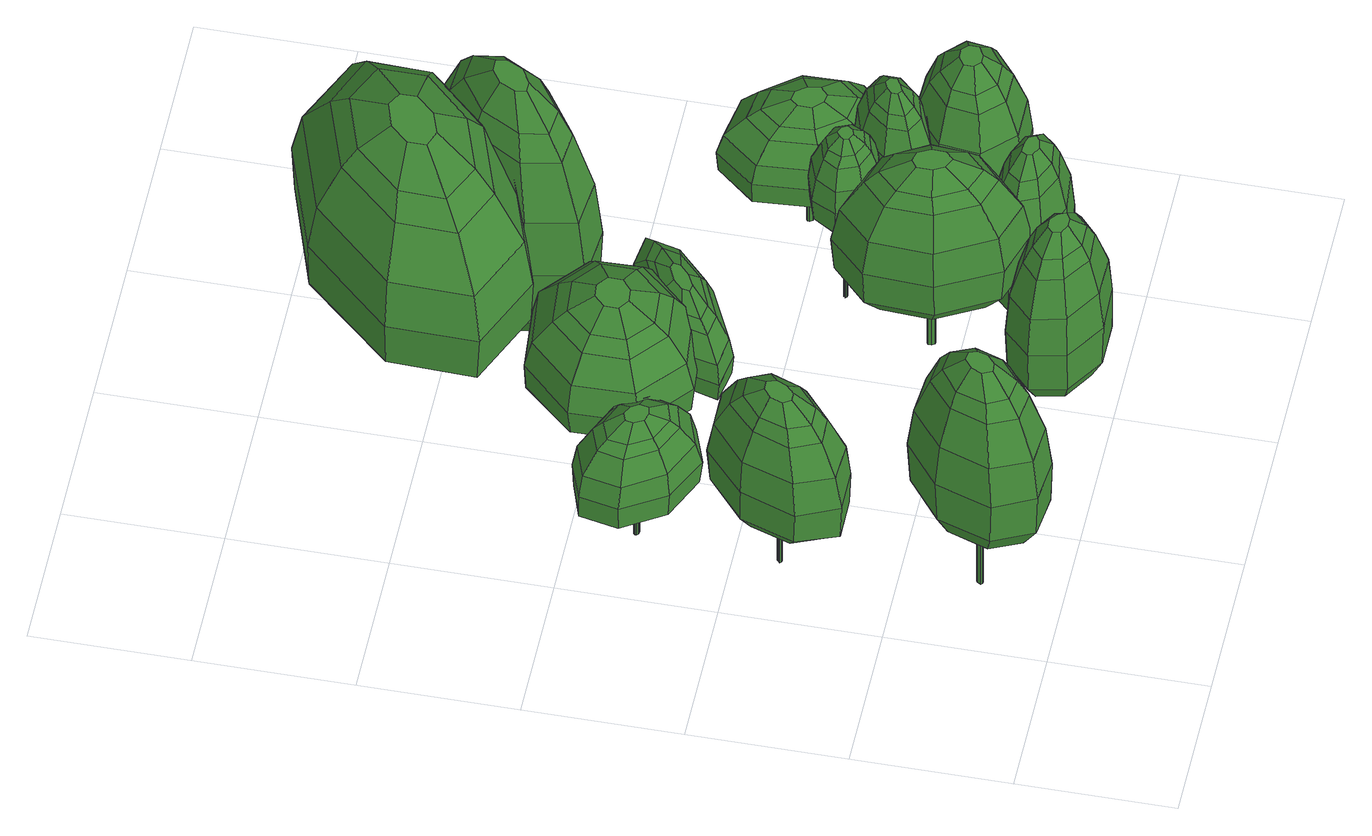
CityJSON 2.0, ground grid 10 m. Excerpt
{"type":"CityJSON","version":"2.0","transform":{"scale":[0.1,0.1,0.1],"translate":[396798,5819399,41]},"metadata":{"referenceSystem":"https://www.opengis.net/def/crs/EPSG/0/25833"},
"CityObjects":{
"tree1":{"type":"SolitaryVegetationObject","attributes":{"h_crown":13.08,"h_trunk":6.42,"X":396803.48,"Y":5819404.19,"Z":41.84,"height":19.5,"crownDiameter":8.64},"geometry":[{"type":"MultiSurface","lod":"2","boundaries":[[[0,1,2,3]],[[4,5,6,7]],[[8,9,10,11]],[[12,13,9,8]],[[14,15,16,17]],[[18,19,20,21]],[[22,23,24,25]],[[21,20,26,27]],[[28,29,18,30]],[[29,31,19,18]],[[3,2,32,5]],[[33,34,35,36]],[[27,26,22,37]],[[38,30,39,40]],[[41,42,1,0]],[[11,10,41,34]],[[43,11,34,33]],[[44,4,7,45]],[[46,47,4,44]],[[48,43,33,49]],[[19,50,48,20]],[[51,52,53,50]],[[54,25,55,15]],[[49,33,36,23]],[[36,35,47,46]],[[25,24,56,55]],[[40,39,57,42]],[[5,32,58,6]],[[13,59,38,9]],[[34,41,0,35]],[[35,0,3,47]],[[55,56,60,61]],[[53,8,11,43]],[[20,48,49,26]],[[47,3,5,4]],[[50,53,43,48]],[[10,40,42,41]],[[39,21,27,57]],[[37,22,25,54]],[[62,54,15,14]],[[56,44,45,60]],[[42,57,63,1]],[[57,27,37,63]],[[45,7,6,58,17,16,61,60],[64,65,66,67,68,69,70,71]],[[26,49,23,22]],[[63,37,54,62]],[[59,28,30,38]],[[1,63,62,2]],[[12,52,51,31,29,28,59,13]],[[9,38,40,10]],[[52,12,8,53]],[[32,14,17,58]],[[15,55,61,16]],[[23,36,46,24]],[[2,62,14,32]],[[31,51,50,19]],[[24,46,44,56]],[[30,18,21,39]],[[72,73,74,75,76,77,78,79]],[[71,72,79,64]],[[70,73,72,71]],[[69,74,73,70]],[[68,75,74,69]],[[67,76,75,68]],[[66,77,76,67]],[[65,78,77,66]],[[64,79,78,65]]]}]},
"tree2":{"type":"SolitaryVegetationObject","attributes":{"h_crown":10.8,"h_trunk":4.24,"X":396802.87,"Y":5819416.27,"Z":41.67,"height":15.04,"crownDiameter":8.58},"geometry":[{"type":"MultiSurface","lod":"2","boundaries":[[[80,81,82,83]],[[84,85,86,87]],[[88,89,90,91]],[[92,93,89,88]],[[94,95,96,97]],[[98,99,100,101]],[[102,103,104,105]],[[101,100,106,107]],[[108,109,98,110]],[[109,111,99,98]],[[83,82,112,85]],[[113,114,115,116]],[[107,106,102,117]],[[118,110,119,120]],[[121,122,81,80]],[[91,90,121,114]],[[123,91,114,113]],[[124,84,87,125]],[[126,127,84,124]],[[128,123,113,129]],[[99,130,128,100]],[[131,132,133,130]],[[134,105,135,95]],[[129,113,116,103]],[[116,115,127,126]],[[105,104,136,135]],[[120,119,137,122]],[[85,112,138,86]],[[93,139,118,89]],[[114,121,80,115]],[[115,80,83,127]],[[135,136,140,141]],[[133,88,91,123]],[[100,128,129,106]],[[127,83,85,84]],[[130,133,123,128]],[[90,120,122,121]],[[119,101,107,137]],[[117,102,105,134]],[[142,134,95,94]],[[136,124,125,140]],[[122,137,143,81]],[[137,107,117,143]],[[125,87,86,138,97,96,141,140],[144,145,146,147,148,149,150,151]],[[106,129,103,102]],[[143,117,134,142]],[[139,108,110,118]],[[81,143,142,82]],[[92,132,131,111,109,108,139,93]],[[89,118,120,90]],[[132,92,88,133]],[[112,94,97,138]],[[95,135,141,96]],[[103,116,126,104]],[[82,142,94,112]],[[111,131,130,99]],[[104,126,124,136]],[[110,98,101,119]],[[152,153,154,155,156,157,158,159]],[[151,152,159,144]],[[150,153,152,151]],[[149,154,153,150]],[[148,155,154,149]],[[147,156,155,148]],[[146,157,156,147]],[[145,158,157,146]],[[144,159,158,145]]]}]},
"tree3":{"type":"SolitaryVegetationObject","attributes":{"h_crown":7.28,"h_trunk":3.29,"X":396803.35,"Y":5819425.03,"Z":41.74,"height":10.57,"crownDiameter":7.65},"geometry":[{"type":"MultiSurface","lod":"2","boundaries":[[[160,161,162,163]],[[164,165,166,167]],[[168,169,170,171]],[[172,173,169,168]],[[174,175,176,177]],[[178,179,180,181]],[[182,183,184,185]],[[181,180,186,187]],[[188,189,178,190]],[[189,191,179,178]],[[163,162,192,165]],[[193,194,195,196]],[[187,186,182,197]],[[198,190,199,200]],[[201,202,161,160]],[[171,170,201,194]],[[203,171,194,193]],[[204,164,167,205]],[[206,207,164,204]],[[208,203,193,209]],[[179,210,208,180]],[[211,212,213,210]],[[214,185,215,175]],[[209,193,196,183]],[[196,195,207,206]],[[185,184,216,215]],[[200,199,217,202]],[[165,192,218,166]],[[173,219,198,169]],[[194,201,160,195]],[[195,160,163,207]],[[215,216,220,221]],[[213,168,171,203]],[[180,208,209,186]],[[207,163,165,164]],[[210,213,203,208]],[[170,200,202,201]],[[199,181,187,217]],[[197,182,185,214]],[[222,214,175,174]],[[216,204,205,220]],[[202,217,223,161]],[[217,187,197,223]],[[205,167,166,218,177,176,221,220],[224,225,226,227,228,229,230,231]],[[186,209,183,182]],[[223,197,214,222]],[[219,188,190,198]],[[161,223,222,162]],[[172,212,211,191,189,188,219,173]],[[169,198,200,170]],[[212,172,168,213]],[[192,174,177,218]],[[175,215,221,176]],[[183,196,206,184]],[[162,222,174,192]],[[191,211,210,179]],[[184,206,204,216]],[[190,178,181,199]],[[232,233,234,235,236,237,238,239]],[[231,232,239,224]],[[230,233,232,231]],[[229,234,233,230]],[[228,235,234,229]],[[227,236,235,228]],[[226,237,236,227]],[[225,238,237,226]],[[224,239,238,225]]]}]},
"tree4":{"type":"SolitaryVegetationObject","attributes":{"h_crown":8.77,"h_trunk":4.88,"X":396809.74,"Y":5819427.77,"Z":41.81,"height":13.64,"crownDiameter":11.51},"geometry":[{"type":"MultiSurface","lod":"2","boundaries":[[[240,241,242,243]],[[241,244,245,242]],[[246,247,248,249]],[[250,251,246,252]],[[253,254,244,241]],[[255,256,257,258]],[[259,258,250,260]],[[256,261,262,257]],[[263,264,256,255]],[[265,253,241,240]],[[254,249,266,244]],[[267,259,260,268]],[[269,270,271,272]],[[248,273,269,274]],[[275,276,277,278]],[[276,279,280,277]],[[278,277,281,282]],[[283,284,279,276]],[[285,286,287,288]],[[251,289,247,246]],[[289,278,282,247]],[[290,291,283,292]],[[247,282,273,248]],[[273,293,270,269]],[[252,246,249,254]],[[244,266,294,245]],[[284,288,267,279]],[[295,285,288,284]],[[282,281,293,273]],[[274,269,272,296]],[[262,275,278,289]],[[297,240,243,298]],[[288,287,259,267]],[[299,290,292,261]],[[300,252,254,253]],[[261,292,275,262]],[[268,260,300,301]],[[280,268,301,302]],[[281,302,303,293]],[[293,303,297,270]],[[270,297,298,271]],[[301,300,253,265]],[[277,280,302,281]],[[286,263,255,287]],[[264,299,261,256]],[[291,295,284,283]],[[303,265,240,297]],[[294,296,272,271,298,243,242,245],[304,305,306,307,308,309,310,311]],[[292,283,276,275]],[[299,264,263,286,285,295,291,290]],[[302,301,265,303]],[[260,250,252,300]],[[311,312,313,304]],[[310,314,312,311]],[[307,315,316,308]],[[306,317,315,307]],[[312,314,318,316,315,317,319,313]],[[304,313,319,305]],[[309,318,314,310]],[[305,319,317,306]],[[308,316,318,309]],[[279,267,268,280]],[[257,262,289,251]],[[249,248,274,266]],[[287,255,258,259]],[[258,257,251,250]],[[266,274,296,294]]]}]},
"tree5":{"type":"SolitaryVegetationObject","attributes":{"h_crown":13.29,"h_trunk":1.17,"X":396819.84,"Y":5819402.68,"Z":41.83,"height":14.46,"crownDiameter":7.09},"geometry":[{"type":"MultiSurface","lod":"2","boundaries":[[[320,321,322,323,324,325,326,327]],[[328,325,324,329]],[[330,326,325,328]],[[331,327,326,330]],[[329,324,323,332]],[[333,322,321,334]],[[335,320,327,331]],[[334,321,320,335]],[[332,323,322,333]],[[336,337,338,339]],[[340,341,342,343]],[[344,340,343,345]],[[339,338,346,347]],[[348,349,340,344]],[[343,342,350,351]],[[345,343,351,352]],[[353,354,355,356]],[[357,353,356,337]],[[352,351,353,357]],[[358,359,360,361]],[[356,355,359,358]],[[337,356,358,338]],[[362,344,345,363]],[[364,336,339,365]],[[363,345,352,366]],[[338,358,361,346]],[[366,352,357,367]],[[368,369,370,371]],[[370,367,336,364]],[[372,348,344,362]],[[371,370,364,373]],[[373,364,365,374]],[[349,375,341,340]],[[365,339,347,376]],[[377,378,379,380]],[[381,373,374,382]],[[383,371,373,381]],[[382,374,384,385]],[[380,379,369,368]],[[375,349,348,372,386,387,388,389]],[[390,368,371,383]],[[374,365,376,384]],[[387,386,378,377]],[[350,391,392,354]],[[369,366,367,370]],[[386,372,362,378]],[[378,362,363,379]],[[342,393,391,350]],[[341,394,393,342]],[[379,363,366,369]],[[375,389,394,341]],[[354,392,395,355]],[[396,380,368,390]],[[397,377,380,396]],[[392,383,381,395]],[[367,357,337,336]],[[395,381,382,398]],[[391,390,383,392]],[[351,350,354,353]],[[359,398,399,360]],[[398,382,385,399]],[[355,395,398,359]],[[393,396,390,391]],[[389,388,397,394]],[[361,360,399,385,384,376,347,346],[331,330,328,329,332,333,334,335]],[[388,387,377,397]],[[394,397,396,393]]]}]},
"tree6":{"type":"SolitaryVegetationObject","attributes":{"h_crown":5.53,"h_trunk":6.1,"X":396813.61,"Y":5819424.41,"Z":41.83,"height":11.63,"crownDiameter":8.33},"geometry":[{"type":"MultiSurface","lod":"2","boundaries":[[[400,401,402,403]],[[403,402,404,405]],[[406,407,401,400]],[[408,409,410,411]],[[412,413,409,408]],[[405,404,413,412]],[[409,413,404,402,401,407,410]],[[411,410,407,406]],[[414,415,416,417]],[[418,419,420,421]],[[422,423,424,425]],[[426,427,428,429]],[[429,428,430,431]],[[432,433,422,434]],[[435,426,429,415]],[[415,429,431,416]],[[436,437,438,439]],[[440,441,442,443]],[[443,442,444,445]],[[446,425,447,448]],[[434,422,425,446]],[[449,450,451,452]],[[431,430,433,432]],[[424,453,454,455]],[[433,456,423,422]],[[416,431,432,457]],[[430,458,456,433]],[[459,418,421,458]],[[425,424,455,447]],[[460,449,452,461]],[[428,459,458,430]],[[462,417,463,464]],[[465,436,439,427]],[[466,467,468,469]],[[456,470,471,423]],[[427,439,459,428]],[[423,471,453,424]],[[472,414,417,462]],[[458,421,470,456]],[[463,457,441,440]],[[452,451,414,472]],[[438,461,419,418]],[[470,473,474,471]],[[420,462,464,473]],[[448,447,455,454,469,468,445,444],[411,406,400,403,405,412,408]],[[465,475,476,450,449,460,437,436]],[[474,477,467,466]],[[450,476,435,451]],[[453,466,469,454]],[[439,438,418,459]],[[437,460,461,438]],[[467,443,445,468]],[[421,420,473,470]],[[475,465,427,426]],[[464,463,440,477]],[[419,472,462,420]],[[473,464,477,474]],[[417,416,457,463]],[[471,474,466,453]],[[477,440,443,467]],[[457,432,434,441]],[[441,434,446,442]],[[451,435,415,414]],[[461,452,472,419]],[[476,475,426,435]],[[442,446,448,444]]]}]},
"tree7":{"type":"SolitaryVegetationObject","attributes":{"h_crown":11,"h_trunk":5.23,"X":396821.78,"Y":5819410.84,"Z":41.81,"height":16.23,"crownDiameter":10.1},"geometry":[{"type":"MultiSurface","lod":"2","boundaries":[[[478,479,480,481]],[[482,483,484,485]],[[486,487,488,489]],[[490,491,487,486]],[[492,493,494,495]],[[496,497,498,499]],[[500,501,502,503]],[[499,498,504,505]],[[506,507,496,508]],[[507,509,497,496]],[[481,480,510,483]],[[511,512,513,514]],[[505,504,500,515]],[[516,508,517,518]],[[519,520,479,478]],[[489,488,519,512]],[[521,489,512,511]],[[522,482,485,523]],[[524,525,482,522]],[[526,521,511,527]],[[497,528,526,498]],[[529,530,531,528]],[[532,503,533,493]],[[527,511,514,501]],[[514,513,525,524]],[[503,502,534,533]],[[518,517,535,520]],[[483,510,536,484]],[[491,537,516,487]],[[512,519,478,513]],[[513,478,481,525]],[[533,534,538,539]],[[531,486,489,521]],[[498,526,527,504]],[[525,481,483,482]],[[528,531,521,526]],[[488,518,520,519]],[[517,499,505,535]],[[515,500,503,532]],[[540,532,493,492]],[[534,522,523,538]],[[520,535,541,479]],[[535,505,515,541]],[[523,485,484,536,495,494,539,538],[542,543,544,545,546,547,548,549]],[[504,527,501,500]],[[541,515,532,540]],[[537,506,508,516]],[[479,541,540,480]],[[490,530,529,509,507,506,537,491]],[[487,516,518,488]],[[530,490,486,531]],[[510,492,495,536]],[[493,533,539,494]],[[501,514,524,502]],[[480,540,492,510]],[[509,529,528,497]],[[502,524,522,534]],[[508,496,499,517]],[[550,551,552,553,554,555,556,557]],[[549,550,557,542]],[[548,551,550,549]],[[547,552,551,548]],[[546,553,552,547]],[[545,554,553,546]],[[544,555,554,545]],[[543,556,555,544]],[[542,557,556,543]]]}]},
"tree8":{"type":"SolitaryVegetationObject","attributes":{"h_crown":15.04,"h_trunk":5.52,"X":396815.06,"Y":5819441.04,"Z":41.74,"height":20.55,"crownDiameter":17.66},"geometry":[{"type":"MultiSurface","lod":"2","boundaries":[[[558,559,560,561]],[[562,563,564,565]],[[566,567,568,569]],[[570,571,567,566]],[[572,573,574,575]],[[576,577,578,579]],[[580,581,582,583]],[[579,578,584,585]],[[586,587,576,588]],[[587,589,577,576]],[[561,560,590,563]],[[591,592,593,594]],[[585,584,580,595]],[[596,588,597,598]],[[599,600,559,558]],[[569,568,599,592]],[[601,569,592,591]],[[602,562,565,603]],[[604,605,562,602]],[[606,601,591,607]],[[577,608,606,578]],[[609,610,611,608]],[[612,583,613,573]],[[607,591,594,581]],[[594,593,605,604]],[[583,582,614,613]],[[598,597,615,600]],[[563,590,616,564]],[[571,617,596,567]],[[592,599,558,593]],[[593,558,561,605]],[[613,614,618,619]],[[611,566,569,601]],[[578,606,607,584]],[[605,561,563,562]],[[608,611,601,606]],[[568,598,600,599]],[[597,579,585,615]],[[595,580,583,612]],[[620,612,573,572]],[[614,602,603,618]],[[600,615,621,559]],[[615,585,595,621]],[[603,565,564,616,575,574,619,618],[622,623,624,625,626,627,628,629]],[[584,607,581,580]],[[621,595,612,620]],[[617,586,588,596]],[[559,621,620,560]],[[570,610,609,589,587,586,617,571]],[[567,596,598,568]],[[610,570,566,611]],[[590,572,575,616]],[[573,613,619,574]],[[581,594,604,582]],[[560,620,572,590]],[[589,609,608,577]],[[582,604,602,614]],[[588,576,579,597]],[[630,631,632,633,634,635,636,637]],[[629,630,637,622]],[[628,631,630,629]],[[627,632,631,628]],[[626,633,632,627]],[[625,634,633,626]],[[624,635,634,625]],[[623,636,635,624]],[[622,637,636,623]]]}]},
"tree9":{"type":"SolitaryVegetationObject","attributes":{"h_crown":13.9,"h_trunk":0.29,"X":396825.97,"Y":5819405.63,"Z":41.75,"height":14.19,"crownDiameter":6.52},"geometry":[{"type":"MultiSurface","lod":"2","boundaries":[[[638,639,640,641,642,643,644,645]],[[646,643,642,647]],[[648,644,643,646]],[[649,645,644,648]],[[647,642,641,650]],[[651,640,639,652]],[[653,638,645,649]],[[652,639,638,653]],[[650,641,640,651]],[[654,655,656,657]],[[658,659,660,661]],[[662,658,661,663]],[[657,656,664,665]],[[666,667,658,662]],[[661,660,668,669]],[[663,661,669,670]],[[671,672,673,674]],[[675,671,674,655]],[[670,669,671,675]],[[676,677,678,679]],[[674,673,677,676]],[[655,674,676,656]],[[680,662,663,681]],[[682,654,657,683]],[[681,663,670,684]],[[656,676,679,664]],[[684,670,675,685]],[[686,687,688,689]],[[688,685,654,682]],[[690,666,662,680]],[[689,688,682,691]],[[691,682,683,692]],[[667,693,659,658]],[[683,657,665,694]],[[695,696,697,698]],[[699,691,692,700]],[[701,689,691,699]],[[700,692,702,703]],[[698,697,687,686]],[[693,667,666,690,704,705,706,707]],[[708,686,689,701]],[[692,683,694,702]],[[705,704,696,695]],[[668,709,710,672]],[[687,684,685,688]],[[704,690,680,696]],[[696,680,681,697]],[[660,711,709,668]],[[659,712,711,660]],[[697,681,684,687]],[[693,707,712,659]],[[672,710,713,673]],[[714,698,686,708]],[[715,695,698,714]],[[710,701,699,713]],[[685,675,655,654]],[[713,699,700,716]],[[709,708,701,710]],[[669,668,672,671]],[[677,716,717,678]],[[716,700,703,717]],[[673,713,716,677]],[[711,714,708,709]],[[707,706,715,712]],[[679,678,717,703,702,694,665,664],[649,648,646,647,650,651,652,653]],[[706,705,695,715]],[[712,715,714,711]]]}]},
"tree10":{"type":"SolitaryVegetationObject","attributes":{"h_crown":7.71,"h_trunk":6.78,"X":396824.43,"Y":5819416.58,"Z":41.79,"height":14.49,"crownDiameter":4.97},"geometry":[{"type":"MultiSurface","lod":"2","boundaries":[[[718,719,720,721]],[[722,723,724,725]],[[725,724,726,727]],[[721,720,723,722]],[[728,729,719,718]],[[727,726,729,728]],[[729,726,724,723,720,719]],[[730,731,732,733]],[[734,735,736,737]],[[738,739,740,741]],[[742,743,744,745]],[[745,744,746,747]],[[748,749,738,750]],[[751,742,745,731]],[[731,745,747,732]],[[752,753,754,755]],[[756,757,758,759]],[[759,758,760,761]],[[762,741,763,764]],[[750,738,741,762]],[[765,766,767,768]],[[747,746,749,748]],[[740,769,770,771]],[[749,772,739,738]],[[732,747,748,773]],[[746,774,772,749]],[[775,734,737,774]],[[741,740,771,763]],[[776,765,768,777]],[[744,775,774,746]],[[778,733,779,780]],[[781,752,755,743]],[[782,783,784,785]],[[772,786,787,739]],[[743,755,775,744]],[[739,787,769,740]],[[788,730,733,778]],[[774,737,786,772]],[[779,773,757,756]],[[768,767,730,788]],[[754,777,735,734]],[[786,789,790,787]],[[736,778,780,789]],[[764,763,771,770,785,784,761,760],[718,721,722,725,727,728]],[[781,791,792,766,765,776,753,752]],[[790,793,783,782]],[[766,792,751,767]],[[769,782,785,770]],[[755,754,734,775]],[[753,776,777,754]],[[783,759,761,784]],[[737,736,789,786]],[[791,781,743,742]],[[780,779,756,793]],[[735,788,778,736]],[[789,780,793,790]],[[733,732,773,779]],[[787,790,782,769]],[[793,756,759,783]],[[773,748,750,757]],[[757,750,762,758]],[[767,751,731,730]],[[777,768,788,735]],[[792,791,742,751]],[[758,762,764,760]]]}]},
"tree11":{"type":"SolitaryVegetationObject","attributes":{"h_crown":19.11,"h_trunk":1.47,"X":396819.54,"Y":5819435.95,"Z":41.79,"height":20.58,"crownDiameter":11.58},"geometry":[{"type":"MultiSurface","lod":"2","boundaries":[[[794,795,796,797,798,799,800,801]],[[802,799,798,803]],[[804,800,799,802]],[[805,801,800,804]],[[803,798,797,806]],[[807,796,795,808]],[[809,794,801,805]],[[808,795,794,809]],[[806,797,796,807]],[[810,811,812,813]],[[814,815,816,817]],[[818,814,817,819]],[[813,812,820,821]],[[822,823,814,818]],[[817,816,824,825]],[[819,817,825,826]],[[827,828,829,830]],[[831,827,830,811]],[[826,825,827,831]],[[832,833,834,835]],[[830,829,833,832]],[[811,830,832,812]],[[836,818,819,837]],[[838,810,813,839]],[[837,819,826,840]],[[812,832,835,820]],[[840,826,831,841]],[[842,843,844,845]],[[844,841,810,838]],[[846,822,818,836]],[[845,844,838,847]],[[847,838,839,848]],[[823,849,815,814]],[[839,813,821,850]],[[851,852,853,854]],[[855,847,848,856]],[[857,845,847,855]],[[856,848,858,859]],[[854,853,843,842]],[[849,823,822,846,860,861,862,863]],[[864,842,845,857]],[[848,839,850,858]],[[861,860,852,851]],[[824,865,866,828]],[[843,840,841,844]],[[860,846,836,852]],[[852,836,837,853]],[[816,867,865,824]],[[815,868,867,816]],[[853,837,840,843]],[[849,863,868,815]],[[828,866,869,829]],[[870,854,842,864]],[[871,851,854,870]],[[866,857,855,869]],[[841,831,811,810]],[[869,855,856,872]],[[865,864,857,866]],[[825,824,828,827]],[[833,872,873,834]],[[872,856,859,873]],[[829,869,872,833]],[[867,870,864,865]],[[863,862,871,868]],[[835,834,873,859,858,850,821,820],[805,804,802,803,806,807,808,809]],[[862,861,851,871]],[[868,871,870,867]]]}]},
"tree12":{"type":"SolitaryVegetationObject","attributes":{"h_crown":9.89,"h_trunk":5.46,"X":396827.88,"Y":5819414.35,"Z":41.82,"height":15.35,"crownDiameter":5.75},"geometry":[{"type":"MultiSurface","lod":"2","boundaries":[[[874,875,876,877]],[[875,878,879,876]],[[880,881,882,883]],[[884,885,880,886]],[[887,888,878,875]],[[889,890,891,892]],[[893,892,884,894]],[[890,895,896,891]],[[897,898,890,889]],[[899,887,875,874]],[[888,883,900,878]],[[901,893,894,902]],[[903,904,905,906]],[[882,907,903,908]],[[909,910,911,912]],[[910,913,914,911]],[[912,911,915,916]],[[917,918,913,910]],[[919,920,921,922]],[[885,923,881,880]],[[923,912,916,881]],[[924,925,917,926]],[[881,916,907,882]],[[907,927,904,903]],[[886,880,883,888]],[[878,900,928,879]],[[918,922,901,913]],[[929,919,922,918]],[[916,915,927,907]],[[908,903,906,930]],[[896,909,912,923]],[[931,874,877,932]],[[922,921,893,901]],[[933,924,926,895]],[[934,886,888,887]],[[895,926,909,896]],[[902,894,934,935]],[[914,902,935,936]],[[915,936,937,927]],[[927,937,931,904]],[[904,931,932,905]],[[935,934,887,899]],[[911,914,936,915]],[[920,897,889,921]],[[898,933,895,890]],[[925,929,918,917]],[[937,899,874,931]],[[928,930,906,905,932,877,876,879],[938,939,940,941,942,943,944]],[[926,917,910,909]],[[933,898,897,920,919,929,925,924]],[[936,935,899,937]],[[894,884,886,934]],[[944,945,946,938]],[[943,947,945,944]],[[940,948,949,941]],[[945,947,950,949,948,951,946]],[[938,946,951,939]],[[942,950,947,943]],[[939,951,948,940]],[[941,949,950,942]],[[913,901,902,914]],[[891,896,923,885]],[[883,882,908,900]],[[921,889,892,893]],[[892,891,885,884]],[[900,908,930,928]]]}]},
"tree13":{"type":"SolitaryVegetationObject","attributes":{"h_crown":12.21,"h_trunk":4.51,"X":396830.1,"Y":5819410.08,"Z":41.67,"height":16.72,"crownDiameter":7.95},"geometry":[{"type":"MultiSurface","lod":"2","boundaries":[[[952,953,954,955]],[[956,957,958,959]],[[960,961,962,963]],[[964,965,961,960]],[[966,967,968,969]],[[970,971,972,973]],[[974,975,976,977]],[[973,972,978,979]],[[980,981,970,982]],[[981,983,971,970]],[[955,954,984,957]],[[985,986,987,988]],[[979,978,974,989]],[[990,982,991,992]],[[993,994,953,952]],[[963,962,993,986]],[[995,963,986,985]],[[996,956,959,997]],[[998,999,956,996]],[[1000,995,985,1001]],[[971,1002,1000,972]],[[1003,1004,1005,1002]],[[1006,977,1007,967]],[[1001,985,988,975]],[[988,987,999,998]],[[977,976,1008,1007]],[[992,991,1009,994]],[[957,984,1010,958]],[[965,1011,990,961]],[[986,993,952,987]],[[987,952,955,999]],[[1007,1008,1012,1013]],[[1005,960,963,995]],[[972,1000,1001,978]],[[999,955,957,956]],[[1002,1005,995,1000]],[[962,992,994,993]],[[991,973,979,1009]],[[989,974,977,1006]],[[1014,1006,967,966]],[[1008,996,997,1012]],[[994,1009,1015,953]],[[1009,979,989,1015]],[[997,959,958,1010,969,968,1013,1012],[1016,1017,1018,1019,1020,1021,1022,1023]],[[978,1001,975,974]],[[1015,989,1006,1014]],[[1011,980,982,990]],[[953,1015,1014,954]],[[964,1004,1003,983,981,980,1011,965]],[[961,990,992,962]],[[1004,964,960,1005]],[[984,966,969,1010]],[[967,1007,1013,968]],[[975,988,998,976]],[[954,1014,966,984]],[[983,1003,1002,971]],[[976,998,996,1008]],[[982,970,973,991]],[[1024,1025,1026,1027,1028,1029,1030,1031]],[[1023,1024,1031,1016]],[[1022,1025,1024,1023]],[[1021,1026,1025,1022]],[[1020,1027,1026,1021]],[[1019,1028,1027,1020]],[[1018,1029,1028,1019]],[[1017,1030,1029,1018]],[[1016,1031,1030,1017]]]}]},
"tree14":{"type":"SolitaryVegetationObject","attributes":{"h_crown":6.84,"h_trunk":4.02,"X":396830.03,"Y":5819419.93,"Z":41.8,"height":10.86,"crownDiameter":9.76},"geometry":[{"type":"MultiSurface","lod":"2","boundaries":[[[1032,1033,1034,1035]],[[1033,1036,1037,1034]],[[1038,1039,1040,1041]],[[1042,1043,1038,1044]],[[1045,1046,1036,1033]],[[1047,1048,1049,1050]],[[1051,1050,1042,1052]],[[1048,1053,1054,1049]],[[1055,1056,1048,1047]],[[1057,1045,1033,1032]],[[1046,1041,1058,1036]],[[1059,1051,1052,1060]],[[1061,1062,1063,1064]],[[1040,1065,1061,1066]],[[1067,1068,1069,1070]],[[1068,1071,1072,1069]],[[1070,1069,1073,1074]],[[1075,1076,1071,1068]],[[1077,1078,1079,1080]],[[1043,1081,1039,1038]],[[1081,1070,1074,1039]],[[1082,1083,1075,1084]],[[1039,1074,1065,1040]],[[1065,1085,1062,1061]],[[1044,1038,1041,1046]],[[1036,1058,1086,1037]],[[1076,1080,1059,1071]],[[1087,1077,1080,1076]],[[1074,1073,1085,1065]],[[1066,1061,1064,1088]],[[1054,1067,1070,1081]],[[1089,1032,1035,1090]],[[1080,1079,1051,1059]],[[1091,1082,1084,1053]],[[1092,1044,1046,1045]],[[1053,1084,1067,1054]],[[1060,1052,1092,1093]],[[1072,1060,1093,1094]],[[1073,1094,1095,1085]],[[1085,1095,1089,1062]],[[1062,1089,1090,1063]],[[1093,1092,1045,1057]],[[1069,1072,1094,1073]],[[1078,1055,1047,1079]],[[1056,1091,1053,1048]],[[1083,1087,1076,1075]],[[1095,1057,1032,1089]],[[1086,1088,1064,1063,1090,1035,1034,1037],[1096,1097,1098,1099,1100,1101,1102,1103]],[[1084,1075,1068,1067]],[[1091,1056,1055,1078,1077,1087,1083,1082]],[[1094,1093,1057,1095]],[[1052,1042,1044,1092]],[[1103,1104,1105,1096]],[[1102,1106,1104,1103]],[[1099,1107,1108,1100]],[[1098,1109,1107,1099]],[[1104,1106,1110,1108,1107,1109,1111,1105]],[[1096,1105,1111,1097]],[[1101,1110,1106,1102]],[[1097,1111,1109,1098]],[[1100,1108,1110,1101]],[[1071,1059,1060,1072]],[[1049,1054,1081,1043]],[[1041,1040,1066,1058]],[[1079,1047,1050,1051]],[[1050,1049,1043,1042]],[[1058,1066,1088,1086]]]}]}
},
"vertices":[
[54,96,122],[84,93,122],[83,92,90],[54,94,90],[33,67,73],[54,84,73],[55,62,67],[48,57,67],[39,63,191],[55,75,191],[54,82,180],[35,66,180],[49,56,203],[55,61,203],[85,63,73],[77,37,73],[62,47,67],[64,55,67],[70,41,191],[55,29,191],[55,22,180],[75,38,180],[55,8,122],[26,11,122],[27,12,90],[55,9,90],[55,12,152],[82,33,152],[63,55,203],[61,48,203],[76,59,191],[55,43,203],[76,82,73],[17,39,152],[28,71,152],[25,73,122],[13,37,122],[84,31,122],[70,73,191],[83,62,180],[74,80,180],[54,92,152],[81,90,152],[27,42,180],[24,41,73],[45,49,67],[15,38,90],[26,72,90],[35,24,180],[28,14,152],[40,31,191],[49,43,203],[46,49,203],[33,44,191],[83,32,90],[55,20,73],[33,21,73],[93,65,152],[61,61,67],[61,60,203],[48,42,67],[55,42,67],[95,66,90],[96,66,122],[56,52,67],[56,54,67],[55,54,67],[54,53,67],[53,51,67],[54,50,67],[55,50,67],[56,51,67],[56,51,8],[55,50,8],[54,50,8],[53,51,8],[54,53,8],[55,54,8],[56,54,8],[56,52,8],
[50,217,94],[78,216,94],[77,215,69],[50,215,69],[28,186,57],[49,205,57],[49,183,52],[42,177,52],[34,182,148],[49,195,148],[49,203,139],[30,185,139],[43,177,157],[49,182,157],[78,186,57],[69,159,57],[55,168,52],[58,177,52],[63,163,148],[48,150,148],[48,143,139],[68,160,139],[48,129,94],[20,129,94],[20,130,69],[48,130,69],[48,132,118],[74,156,118],[57,176,157],[54,169,157],[70,182,148],[49,164,157],[70,205,57],[12,157,118],[23,190,118],[21,191,94],[8,155,94],[76,154,94],[64,195,148],[76,185,139],[69,202,139],[50,213,118],[75,213,118],[21,161,139],[19,160,57],[39,169,52],[10,156,69],[22,191,69],[29,143,139],[22,133,118],[34,150,148],[43,164,157],[40,169,157],[28,164,148],[76,155,69],[48,140,57],[27,141,57],[86,189,118],[55,183,52],[55,182,157],[42,163,52],[48,163,52],[88,190,69],[89,190,94],[50,173,52],[50,174,52],[49,174,52],[48,173,52],[47,172,52],[48,171,52],[49,171,52],[50,172,52],[50,172,7],[49,171,7],[48,171,7],[47,172,7],[48,173,7],[49,174,7],[50,174,7],[50,173,7],
[15,264,69],[20,289,69],[21,289,51],[16,264,51],[38,242,43],[25,263,43],[45,261,39],[49,255,39],[42,248,106],[34,262,106],[27,263,100],[39,244,100],[49,255,113],[46,261,113],[47,288,43],[69,278,43],[58,266,39],[52,269,39],[65,273,106],[73,259,106],[80,258,100],[68,277,100],[92,257,69],[87,231,69],[86,232,51],[91,257,51],[89,257,85],[73,283,85],[52,268,113],[58,265,113],[49,280,106],[61,260,113],[29,282,43],[61,226,85],[34,238,85],[32,236,69],[62,222,69],[75,285,69],[36,275,106],[48,286,100],[31,280,100],[18,263,85],[23,287,85],[59,235,100],[60,232,43],[55,252,39],[62,224,51],[33,237,51],[76,240,100],[84,234,85],[71,245,106],[60,254,113],[55,253,113],[58,241,106],[74,284,51],[82,258,43],[78,239,43],[46,295,85],[46,267,39],[47,266,113],[61,254,39],[62,259,39],[45,297,51],[45,298,69],[53,262,39],[52,261,39],[52,260,39],[53,259,39],[54,259,39],[55,259,39],[55,260,39],[54,261,39],[54,261,7],[55,260,7],[55,259,7],[54,259,7],[53,259,7],[52,260,7],[52,261,7],[53,262,7],
[135,251,67],[101,248,67],[112,275,63],[123,276,63],[77,268,67],[105,282,63],[62,304,95],[94,337,95],[94,336,76],[64,303,76],[68,264,114],[67,303,114],[63,261,95],[96,236,76],[65,262,76],[89,274,137],[89,296,137],[80,299,130],[80,270,130],[103,251,130],[98,239,114],[105,313,137],[101,321,130],[106,282,145],[106,291,145],[140,240,76],[77,300,67],[134,254,130],[139,243,114],[133,327,67],[158,307,67],[130,294,63],[122,300,63],[138,340,76],[100,324,67],[132,324,130],[154,306,130],[167,312,114],[137,337,114],[155,277,130],[168,273,114],[172,314,95],[139,341,95],[146,301,137],[146,279,137],[122,278,145],[113,277,145],[106,260,137],[130,262,137],[96,333,114],[122,299,145],[129,293,145],[129,315,137],[170,313,76],[105,291,63],[129,284,145],[112,299,63],[158,276,67],[130,284,63],[113,298,145],[96,234,95],[141,238,95],[173,271,95],[171,272,76],[120,287,63],[120,289,63],[118,290,63],[116,290,63],[115,288,63],[115,287,63],[117,286,63],[118,286,63],[118,286,8],[120,287,8],[117,286,8],[116,290,8],[115,288,8],[118,290,8],[115,287,8],[120,289,8],
[219,38,8],[220,37,8],[220,36,8],[219,36,8],[218,36,8],[217,36,8],[217,37,8],[218,38,8],[217,36,23],[218,36,23],[217,37,23],[218,38,23],[219,36,23],[220,36,23],[220,37,23],[219,38,23],[251,48,44],[257,26,44],[248,28,29],[243,46,29],[230,22,141],[214,22,141],[213,17,130],[234,18,130],[239,31,141],[246,29,130],[228,34,23],[226,40,23],[227,34,153],[223,31,153],[211,11,104],[239,11,104],[255,26,104],[241,9,75],[210,8,75],[210,9,44],[240,9,44],[258,25,75],[235,16,29],[212,16,29],[217,30,23],[224,30,23],[236,43,141],[242,45,130],[226,64,44],[224,58,29],[249,48,104],[252,49,75],[198,63,104],[226,63,104],[227,65,75],[196,65,75],[225,39,153],[197,64,44],[202,58,29],[217,31,153],[220,43,23],[207,51,141],[223,51,141],[224,56,130],[203,56,130],[180,48,44],[189,45,29],[179,48,75],[213,43,23],[209,39,23],[220,43,153],[214,43,153],[210,39,153],[211,34,153],[182,47,104],[187,26,104],[184,25,75],[195,29,130],[201,31,141],[185,25,44],[191,45,130],[198,43,141],[193,28,29],[211,34,23],
[156,255,66],[156,255,8],[154,254,8],[154,254,66],[154,253,8],[154,253,66],[157,256,66],[157,256,8],[157,253,66],[157,253,8],[158,255,8],[158,255,66],[155,253,66],[155,253,8],[138,229,115],[122,231,115],[110,223,103],[132,220,103],[190,277,115],[186,261,115],[197,264,103],[202,285,103],[144,273,76],[182,290,76],[176,282,69],[147,268,69],[133,249,119],[149,264,119],[147,267,115],[126,247,115],[144,272,103],[115,245,103],[112,244,90],[143,273,90],[113,244,76],[130,237,119],[162,262,125],[166,261,125],[182,271,119],[170,273,119],[130,218,76],[107,222,76],[119,229,69],[137,227,69],[144,246,66],[150,245,66],[123,246,69],[153,259,66],[146,252,66],[159,250,125],[151,246,125],[142,235,119],[163,244,119],[193,279,69],[168,262,66],[162,263,66],[183,291,90],[106,221,90],[180,288,103],[174,279,115],[165,256,125],[179,259,119],[168,237,103],[130,217,90],[169,235,90],[153,258,125],[189,262,69],[166,240,69],[159,250,66],[166,256,66],[206,288,90],[205,287,76],[165,241,115],[201,264,90],[199,264,76],[147,252,125],[146,247,125],[168,236,76],
[200,153,102],[224,177,102],[225,175,76],[201,152,76],[208,112,62],[210,144,62],[229,126,57],[229,116,57],[217,114,160],[218,136,160],[212,142,151],[211,112,151],[230,116,170],[230,126,170],[252,154,62],[267,125,62],[247,121,57],[242,129,57],[259,123,160],[257,100,160],[264,95,151],[265,125,151],[276,84,102],[251,60,102],[251,62,76],[275,85,76],[273,87,128],[274,127,128],[242,128,170],[246,120,170],[247,143,160],[246,111,170],[228,162,62],[221,74,128],[201,110,128],[198,109,102],[219,70,102],[278,128,102],[231,149,160],[251,151,151],[229,158,151],[203,150,128],[225,172,128],[225,86,151],[224,83,62],[233,107,57],[220,72,76],[199,109,76],[247,79,151],[250,65,128],[245,88,160],[241,106,170],[234,109,170],[228,94,160],[277,127,76],[266,93,62],[248,75,62],[255,162,128],[235,132,57],[235,130,170],[241,105,57],[247,110,57],[256,165,76],[256,166,102],[239,120,57],[237,121,57],[236,120,57],[236,118,57],[237,116,57],[238,116,57],[239,117,57],[239,119,57],[239,119,8],[239,117,8],[238,116,8],[237,116,8],[236,118,8],[236,120,8],[237,121,8],[239,120,8],
[210,502,127],[262,479,127],[260,478,93],[209,500,93],[144,462,76],[200,481,76],[180,439,69],[162,434,69],[152,450,200],[191,463,200],[197,476,188],[146,459,188],[163,432,213],[179,437,213],[238,421,76],[198,378,76],[179,407,69],[192,421,69],[189,391,200],[150,378,200],[144,365,188],[195,382,188],[131,339,127],[79,361,127],[81,363,93],[133,341,93],[135,345,159],[204,368,159],[189,421,213],[178,409,213],[218,421,200],[163,404,213],[239,464,76],[87,419,159],[137,472,159],[134,477,127],[80,419,127],[207,364,127],[218,451,200],[232,421,188],[233,461,188],[207,495,159],[255,474,159],[109,419,188],[104,419,76],[150,420,69],[83,419,93],[135,476,93],[108,380,188],[86,366,159],[123,390,200],[152,408,213],[152,420,213],[124,420,200],[206,365,93],[142,360,76],[103,377,76],[254,422,159],[192,434,69],[189,432,213],[149,407,69],[162,401,69],[259,422,93],[261,422,127],[174,420,69],[174,423,69],[172,424,69],[169,423,69],[167,420,69],[167,418,69],[169,417,69],[172,418,69],[172,418,7],[169,417,7],[167,418,7],[167,420,7],[169,423,7],[172,424,7],[174,423,7],[174,420,7],
[280,67,8],[281,67,8],[281,66,8],[281,65,8],[280,65,8],[278,66,8],[278,67,8],[279,67,8],[278,66,22],[280,65,22],[278,67,22],[279,67,22],[281,65,22],[281,66,22],[281,67,22],[280,67,22],[309,79,43],[318,61,43],[309,62,28],[302,76,28],[293,55,138],[278,53,138],[277,49,127],[297,52,127],[300,63,138],[307,62,127],[289,65,22],[287,69,22],[288,65,149],[285,62,149],[276,44,102],[303,47,102],[316,61,102],[305,45,73],[276,41,73],[276,42,43],[305,45,43],[319,61,73],[299,50,28],[277,48,28],[279,61,22],[286,61,22],[296,73,138],[301,76,127],[283,90,43],[282,85,28],[308,79,102],[310,80,73],[256,86,102],[283,89,102],[283,91,73],[254,88,73],[286,69,149],[255,87,43],[261,82,28],[279,61,149],[281,72,22],[266,77,138],[282,79,138],[282,83,127],[262,81,127],[241,72,43],[250,70,28],[240,72,73],[274,71,22],[271,68,22],[280,71,149],[274,71,149],[272,67,149],[273,64,149],[243,71,102],[252,54,102],[249,53,73],[259,57,127],[264,59,138],[250,53,43],[253,70,127],[259,69,138],[257,56,28],[273,63,22],
[265,175,80],[265,175,8],[265,176,8],[265,176,80],[264,177,80],[264,177,8],[264,176,8],[264,176,80],[263,176,8],[263,176,80],[264,175,80],[264,175,8],[251,165,140],[246,177,140],[240,177,126],[246,162,126],[282,175,140],[277,164,140],[281,160,126],[289,175,126],[265,198,92],[283,191,92],[279,187,84],[265,193,84],[255,185,146],[265,188,146],[265,191,140],[252,187,140],[265,197,126],[248,191,126],[246,193,109],[265,199,109],[247,192,92],[251,176,146],[268,179,153],[270,176,153],[278,175,146],[274,184,146],[245,161,92],[238,177,92],[245,177,84],[250,164,84],[258,176,80],[260,172,80],[251,188,84],[265,181,80],[260,180,80],[264,171,153],[260,173,153],[254,168,146],[264,164,146],[284,175,84],[270,176,80],[269,179,80],[284,191,109],[238,177,109],[282,190,126],[278,186,140],[268,172,153],[274,167,146],[263,155,126],[245,160,109],[263,153,109],[264,181,153],[278,163,84],[264,159,84],[264,170,80],[269,172,80],[291,175,109],[290,175,92],[264,160,140],[282,159,109],[282,159,92],[261,179,153],[259,176,153],[263,153,92],
[217,368,8],[215,367,8],[213,367,8],[213,369,8],[214,371,8],[216,372,8],[217,372,8],[218,370,8],[216,372,28],[214,371,28],[217,372,28],[218,370,28],[213,369,28],[213,367,28],[215,367,28],[217,368,28],[201,313,59],[166,316,59],[178,328,37],[205,326,37],[186,359,197],[200,384,197],[195,388,182],[176,356,182],[189,341,197],[181,332,182],[204,357,28],[212,356,28],[205,358,214],[204,365,214],[188,395,144],[163,351,144],[169,319,144],[158,350,103],[185,397,103],[186,396,59],[160,350,59],[165,314,103],[173,355,37],[193,390,37],[208,376,28],[202,365,28],[208,339,197],[205,330,182],[244,343,59],[238,349,37],[202,316,144],[201,311,103],[268,388,144],[243,344,144],[245,342,103],[272,389,103],[212,358,214],[271,389,59],[258,384,37],[209,375,214],[222,363,28],[245,380,197],[231,355,197],[236,351,182],[254,383,182],[265,423,59],[253,411,37],[266,425,103],[229,374,28],[227,382,28],[222,364,214],[227,374,214],[226,381,214],[218,381,214],[262,420,144],[229,423,144],[230,428,103],[225,409,182],[223,400,197],[230,426,59],[250,407,182],[242,398,197],[226,413,37],[219,383,28],
[308,139,74],[290,134,74],[296,147,70],[302,149,70],[277,140,74],[292,149,70],[270,154,106],[286,173,106],[287,172,85],[270,154,85],[272,136,127],[272,154,127],[270,135,106],[287,127,85],[271,135,85],[284,144,153],[284,154,153],[279,154,146],[279,141,146],[291,135,146],[288,129,127],[292,164,153],[290,167,146],[293,150,162],[293,154,162],[311,135,85],[277,154,74],[307,140,146],[310,136,127],[307,173,74],[320,167,74],[306,158,70],[302,160,70],[310,180,85],[290,168,74],[307,172,146],[319,166,146],[325,171,127],[310,178,127],[319,153,146],[326,153,127],[328,172,106],[311,180,106],[314,163,153],[314,153,153],[301,150,162],[296,148,162],[293,140,153],[305,143,153],[287,171,127],[301,159,162],[305,157,162],[305,167,153],[327,172,85],[292,154,70],[305,153,162],[296,158,70],[320,153,74],[306,153,70],[296,157,162],[287,127,106],[311,134,106],[328,153,106],[327,153,85],[300,153,70],[300,154,70],[299,155,70],[298,154,70],[298,153,70],[298,152,70],[299,153,70],[299,153,8],[300,153,8],[298,152,8],[299,155,8],[298,154,8],[298,153,8],[300,154,8],
[341,145,104],[361,125,104],[360,124,76],[340,144,76],[312,137,62],[336,136,62],[326,119,57],[318,119,57],[315,129,163],[331,129,163],[335,134,154],[313,135,154],[319,118,174],[325,118,174],[348,100,62],[330,85,62],[324,103,57],[330,107,57],[327,93,163],[311,93,163],[307,87,154],[329,87,154],[301,76,104],[281,97,104],[282,97,76],[302,77,76],[303,79,130],[332,79,130],[329,108,174],[323,104,174],[340,103,163],[317,104,174],[351,121,62],[287,124,130],[310,143,130],[309,146,104],[284,126,104],[333,76,104],[342,118,163],[346,101,154],[349,120,154],[339,142,130],[358,123,130],[296,121,154],[294,122,62],[312,114,57],[285,125,76],[309,145,76],[293,101,154],[284,98,130],[300,104,163],[313,108,174],[313,114,174],[302,119,163],[333,77,76],[306,85,62],[291,101,62],[355,97,130],[330,114,57],[329,114,174],[312,108,57],[316,103,57],[357,96,76],[358,96,104],[322,110,57],[323,111,57],[322,112,57],[321,112,57],[320,111,57],[319,110,57],[320,109,57],[321,109,57],[321,109,7],[320,109,7],[319,110,7],[320,111,7],[321,112,7],[322,112,7],[323,111,7],[322,110,7],
[349,220,55],[351,189,55],[330,203,51],[329,213,51],[335,170,55],[325,197,51],[307,162,78],[282,195,78],[283,195,62],[307,163,62],[338,161,92],[308,166,92],[340,156,78],[360,183,62],[340,158,62],[331,182,111],[313,185,111],[311,177,105],[334,173,105],[348,191,105],[358,184,92],[300,202,111],[294,199,105],[324,199,117],[318,200,117],[358,223,62],[311,174,55],[347,219,105],[356,223,92],[290,229,55],[306,248,55],[316,222,51],[311,216,51],[280,236,62],[292,199,55],[292,228,105],[307,245,105],[302,258,92],[282,234,92],[329,242,105],[332,253,92],[300,262,78],[279,236,78],[310,237,111],[327,234,111],[328,212,117],[329,204,117],[342,195,111],[340,217,111],[285,196,92],[312,215,117],[316,220,117],[299,223,111],[301,261,62],[317,198,51],[323,219,117],[311,206,51],[330,244,55],[323,220,51],[312,206,117],[362,182,78],[359,224,78],[334,257,78],[333,255,62],[321,211,51],[320,211,51],[319,210,51],[319,209,51],[320,207,51],[321,207,51],[322,208,51],[322,210,51],[322,210,8],[321,211,8],[322,208,8],[319,209,8],[320,207,8],[319,210,8],[321,207,8],[320,211,8]
]}
